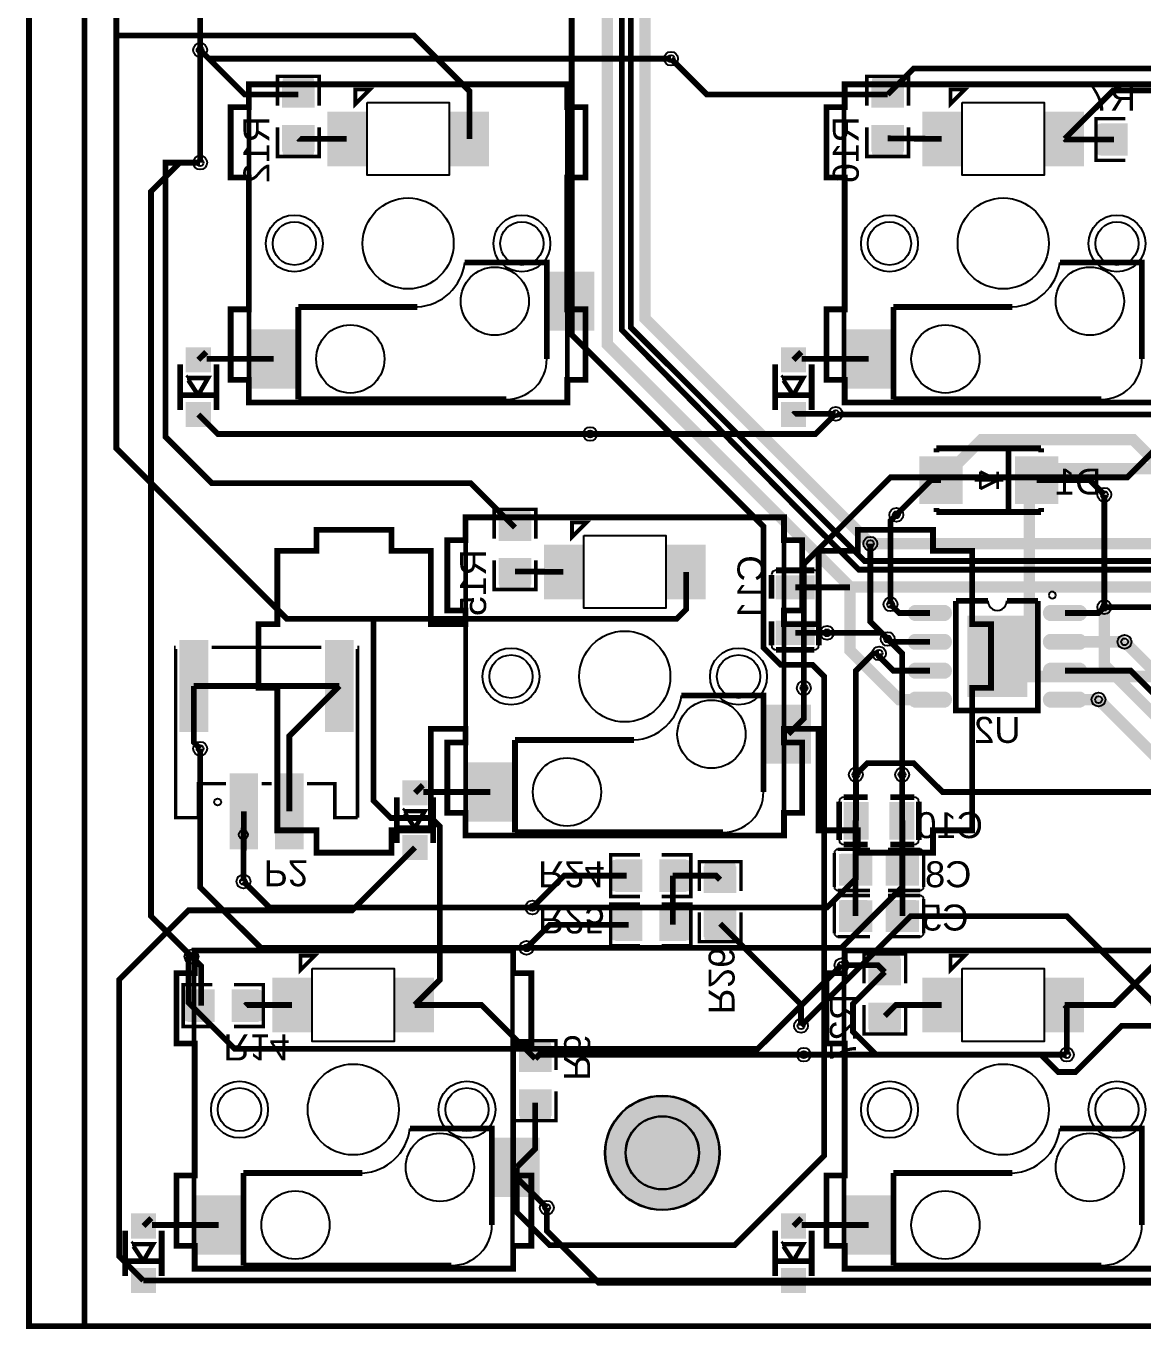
# Model space of a CAD drawing. Header units: millimetres. Extents: x -5 to 105, y -2 to 97.
# Drawn here: x -5.1 to 44, y -0.1 to 57.2 of the extents above; entities that cross this region are included whole.
import ezdxf

# ---------------------------------------------------------------- set-up
doc = ezdxf.new("R2010")
doc.units = ezdxf.units.MM
for name, color, linetype, true_color in [('BoardOutLine', 7, 'Continuous', 0xff00ff), ('BottomLayer', 7, 'Continuous', 0x0000ff), ('BottomPasteMaskLayer', 7, 'Continuous', 0x800000), ('BottomSilkLayer', 7, 'Continuous', 0x66cc33), ('BottomSolderMaskLayer', 7, 'Continuous', 0xaa00ff), ('Document', 7, 'Continuous', 0xffffff), ('Hole', 7, 'Continuous', 0x222222), ('Multi-Layer', 7, 'Continuous', 0xc0c0c0), ('TopLayer', 7, 'Continuous', 0xff0000), ('TopSilkLayer', 7, 'Continuous', 0xffcc00), ('TopSolderMaskLayer', 7, 'Continuous', 0x800080)]:
    doc.layers.add(name, color=color, linetype=linetype, true_color=true_color)
doc.styles.get("Standard").update_dxf_attribs({"font": 'arial.ttf'})

msp = doc.modelspace()

# ---------------------------------------------------------------- hatches: boundary and pattern name
at = {"layer": 'BottomLayer'}
for points in [[(7.547, 53.613), (6.17, 53.613), (6.17, 54.746), (7.547, 54.746)], [(33.455, 53.613), (32.078, 53.613), (32.078, 54.746), (33.455, 54.746)], [(8.185, 53.374), (9.785, 53.374), (9.785, 51.074), (8.185, 51.074)], [(13.585, 53.374), (15.185, 53.374), (15.185, 51.074), (13.585, 51.074)], [(34.347, 53.374), (35.947, 53.374), (35.947, 51.074), (34.347, 51.074)], [(39.747, 53.374), (41.347, 53.374), (41.347, 51.074), (39.747, 51.074)], [(7.547, 52.813), (6.17, 52.813), (6.17, 51.681), (7.547, 51.681)], [(33.455, 52.813), (32.078, 52.813), (32.078, 51.681), (33.455, 51.681)], [(43.288, 51.509), (43.288, 52.886), (42.156, 52.886), (42.156, 51.509)], [(17.922, 46.335), (19.822, 46.335), (19.822, 43.835), (17.922, 43.835)], [(4.816, 43.795), (6.716, 43.795), (6.716, 41.295), (4.816, 41.295)], [(30.978, 43.795), (32.878, 43.795), (32.878, 41.295), (30.978, 41.295)], [(2.961, 43.002), (2.961, 42.002), (1.961, 42.002), (1.961, 43.002)], [(29.123, 43.002), (29.123, 42.002), (28.123, 42.002), (28.123, 43.002)], [(2.961, 40.602), (2.961, 39.602), (1.961, 39.602), (1.961, 40.602)], [(29.123, 40.602), (29.123, 39.602), (28.123, 39.602), (28.123, 40.602)], [(34.211, 36.211), (36.011, 36.211), (36.011, 38.211), (34.211, 38.211)], [(38.411, 36.211), (40.211, 36.211), (40.211, 38.211), (38.411, 38.211)], [(17.072, 34.563), (15.695, 34.563), (15.695, 35.696), (17.072, 35.696)], [(17.71, 34.324), (19.31, 34.324), (19.31, 32.024), (17.71, 32.024)], [(23.11, 34.324), (24.71, 34.324), (24.71, 32.024), (23.11, 32.024)], [(17.072, 33.763), (15.695, 33.763), (15.695, 32.631), (17.072, 32.631)], [(27.927, 32.996), (27.927, 31.996), (29.477, 31.996), (29.477, 32.996)], [(35.22, 31.669, -0.785398), (35.22, 31.069), (34.02, 31.069, -0.785398), (34.02, 31.669)], [(41.164, 31.669, -0.785398), (41.164, 31.069), (39.964, 31.069, -0.785398), (39.964, 31.669)], [(27.927, 30.996), (27.927, 29.996), (29.477, 29.996), (29.477, 30.996)], [(38.872, 27.739), (38.872, 31.189), (36.312, 31.189), (36.312, 27.739)], [(35.22, 30.399, -0.785398), (35.22, 29.799), (34.02, 29.799, -0.785398), (34.02, 30.399)], [(41.164, 30.399, -0.785398), (41.164, 29.799), (39.964, 29.799, -0.785398), (39.964, 30.399)], [(1.651, 26.159), (2.871, 26.159), (2.871, 30.159), (1.651, 30.159)], [(8.051, 26.159), (9.271, 26.159), (9.271, 30.159), (8.051, 30.159)], [(35.22, 29.129, -0.785398), (35.22, 28.529), (34.02, 28.529, -0.785398), (34.02, 29.129)], [(41.164, 29.129, -0.785398), (41.164, 28.529), (39.964, 28.529, -0.785398), (39.964, 29.129)], [(35.22, 27.859, -0.785398), (35.22, 27.259), (34.02, 27.259, -0.785398), (34.02, 27.859)], [(41.164, 27.859, -0.785398), (41.164, 27.259), (39.964, 27.259, -0.785398), (39.964, 27.859)], [(27.447, 27.285), (29.347, 27.285), (29.347, 24.785), (27.447, 24.785)], [(14.341, 24.745), (16.241, 24.745), (16.241, 22.245), (14.341, 22.245)], [(3.861, 20.991), (5.061, 20.991), (5.061, 24.291), (3.861, 24.291)], [(5.861, 20.991), (7.061, 20.991), (7.061, 24.291), (5.861, 24.291)], [(12.486, 23.952), (12.486, 22.952), (11.486, 22.952), (11.486, 23.952)], [(31.885, 23), (30.885, 23), (30.885, 21.45), (31.885, 21.45)], [(33.885, 23), (32.885, 23), (32.885, 21.45), (33.885, 21.45)], [(12.486, 21.552), (12.486, 20.552), (11.486, 20.552), (11.486, 21.552)], [(32.06, 19.391), (32.06, 20.741), (30.65, 20.741), (30.65, 19.391)], [(32.71, 19.391), (32.71, 20.741), (34.12, 20.741), (34.12, 19.391)], [(21.952, 20.501), (21.952, 19.124), (20.82, 19.124), (20.82, 20.501)], [(22.752, 20.501), (22.752, 19.124), (23.885, 19.124), (23.885, 20.501)], [(26.089, 19.069), (24.712, 19.069), (24.712, 20.202), (26.089, 20.202)], [(21.952, 16.965), (21.952, 18.342), (20.82, 18.342), (20.82, 16.965)], [(22.752, 16.965), (22.752, 18.342), (23.885, 18.342), (23.885, 16.965)], [(32.06, 17.359), (32.06, 18.709), (30.65, 18.709), (30.65, 17.359)], [(32.71, 17.359), (32.71, 18.709), (34.12, 18.709), (34.12, 17.359)], [(26.089, 18.269), (24.712, 18.269), (24.712, 17.136), (26.089, 17.136)], [(33.328, 15.005), (31.951, 15.005), (31.951, 16.138), (33.328, 16.138)], [(5.772, 15.274), (7.372, 15.274), (7.372, 12.974), (5.772, 12.974)], [(11.172, 15.274), (12.772, 15.274), (12.772, 12.974), (11.172, 12.974)], [(34.347, 15.274), (35.947, 15.274), (35.947, 12.974), (34.347, 12.974)], [(39.747, 15.274), (41.347, 15.274), (41.347, 12.974), (39.747, 12.974)], [(3.156, 14.786), (3.156, 13.409), (2.023, 13.409), (2.023, 14.786)], [(3.956, 14.786), (3.956, 13.409), (5.089, 13.409), (5.089, 14.786)], [(33.328, 14.205), (31.951, 14.205), (31.951, 13.072), (33.328, 13.072)], [(16.584, 11.195), (17.961, 11.195), (17.961, 12.328), (16.584, 12.328)], [(16.584, 10.395), (17.961, 10.395), (17.961, 9.262), (16.584, 9.262)], [(15.509, 8.235), (17.409, 8.235), (17.409, 5.735), (15.509, 5.735)], [(2.403, 5.695), (4.303, 5.695), (4.303, 3.195), (2.403, 3.195)], [(30.978, 5.695), (32.878, 5.695), (32.878, 3.195), (30.978, 3.195)], [(0.548, 4.902), (0.548, 3.902), (-0.452, 3.902), (-0.452, 4.902)], [(29.123, 4.902), (29.123, 3.902), (28.123, 3.902), (28.123, 4.902)], [(0.548, 2.502), (0.548, 1.502), (-0.452, 1.502), (-0.452, 2.502)], [(29.123, 2.502), (29.123, 1.502), (28.123, 1.502), (28.123, 2.502)]]:
    msp.add_hatch(color=256, dxfattribs=at).paths.add_polyline_path(points)
at = {"layer": 'BottomPasteMaskLayer'}
for points in [[(7.498, 54.913), (6.218, 54.913), (6.168, 54.863), (6.168, 53.713), (6.218, 53.663), (6.628, 53.658), (6.628, 54.108), (7.078, 54.108), (7.078, 53.668), (7.498, 53.663), (7.548, 53.713), (7.548, 54.863)], [(33.406, 54.913), (32.126, 54.913), (32.076, 54.863), (32.076, 53.713), (32.126, 53.663), (32.536, 53.658), (32.536, 54.108), (32.986, 54.108), (32.986, 53.668), (33.406, 53.663), (33.456, 53.713), (33.456, 54.863)], [(8.185, 53.374), (9.785, 53.374), (9.785, 51.074), (8.185, 51.074)], [(13.585, 53.374), (15.185, 53.374), (15.185, 51.074), (13.585, 51.074)], [(34.347, 53.374), (35.947, 53.374), (35.947, 51.074), (34.347, 51.074)], [(39.747, 53.374), (41.347, 53.374), (41.347, 51.074), (39.747, 51.074)], [(7.498, 52.763), (7.078, 52.763), (7.078, 52.318), (6.628, 52.318), (6.628, 52.758), (6.218, 52.763), (6.168, 52.713), (6.168, 51.563), (6.218, 51.513), (7.498, 51.513), (7.548, 51.563), (7.548, 52.713)], [(33.406, 52.763), (32.986, 52.763), (32.986, 52.318), (32.536, 52.318), (32.536, 52.758), (32.126, 52.763), (32.076, 52.713), (32.076, 51.563), (32.126, 51.513), (33.406, 51.513), (33.456, 51.563), (33.456, 52.713)], [(43.238, 51.557), (43.238, 51.977), (42.793, 51.977), (42.793, 52.427), (43.233, 52.427), (43.238, 52.837), (43.188, 52.887), (42.038, 52.887), (41.988, 52.837), (41.988, 51.557), (42.038, 51.507), (43.188, 51.507)], [(17.922, 46.335), (19.822, 46.335), (19.822, 43.835), (17.922, 43.835)], [(4.816, 43.795), (6.716, 43.795), (6.716, 41.295), (4.816, 41.295)], [(30.978, 43.795), (32.878, 43.795), (32.878, 41.295), (30.978, 41.295)], [(2.961, 43.002), (2.961, 42.002), (1.961, 42.002), (1.961, 43.002)], [(29.123, 43.002), (29.123, 42.002), (28.123, 42.002), (28.123, 43.002)], [(2.961, 40.602), (2.961, 39.602), (1.961, 39.602), (1.961, 40.602)], [(29.123, 40.602), (29.123, 39.602), (28.123, 39.602), (28.123, 40.602)], [(34.211, 36.211), (36.011, 36.211), (36.011, 38.211), (34.211, 38.211)], [(38.411, 36.211), (40.211, 36.211), (40.211, 38.211), (38.411, 38.211)], [(17.023, 35.863), (15.743, 35.863), (15.693, 35.813), (15.693, 34.663), (15.743, 34.613), (16.153, 34.608), (16.153, 35.058), (16.603, 35.058), (16.603, 34.618), (17.023, 34.613), (17.073, 34.663), (17.073, 35.813)], [(17.71, 34.324), (19.31, 34.324), (19.31, 32.024), (17.71, 32.024)], [(23.11, 34.324), (24.71, 34.324), (24.71, 32.024), (23.11, 32.024)], [(17.023, 33.713), (16.603, 33.713), (16.603, 33.268), (16.153, 33.268), (16.153, 33.708), (15.743, 33.713), (15.693, 33.663), (15.693, 32.513), (15.743, 32.463), (17.023, 32.463), (17.073, 32.513), (17.073, 33.663)], [(27.927, 32.996), (27.927, 31.996), (29.477, 31.996), (29.477, 32.996)], [(35.22, 31.669, -0.785398), (35.22, 31.069), (34.02, 31.069, -0.785398), (34.02, 31.669)], [(41.164, 31.669, -0.785398), (41.164, 31.069), (39.964, 31.069, -0.785398), (39.964, 31.669)], [(27.927, 30.996), (27.927, 29.996), (29.477, 29.996), (29.477, 30.996)], [(38.872, 27.739), (38.872, 31.189), (36.312, 31.189), (36.312, 27.739)], [(35.22, 30.399, -0.785398), (35.22, 29.799), (34.02, 29.799, -0.785398), (34.02, 30.399)], [(41.164, 30.399, -0.785398), (41.164, 29.799), (39.964, 29.799, -0.785398), (39.964, 30.399)], [(1.651, 26.159), (2.871, 26.159), (2.871, 30.159), (1.651, 30.159)], [(8.051, 26.159), (9.271, 26.159), (9.271, 30.159), (8.051, 30.159)], [(35.22, 29.129, -0.785398), (35.22, 28.529), (34.02, 28.529, -0.785398), (34.02, 29.129)], [(41.164, 29.129, -0.785398), (41.164, 28.529), (39.964, 28.529, -0.785398), (39.964, 29.129)], [(35.22, 27.859, -0.785398), (35.22, 27.259), (34.02, 27.259, -0.785398), (34.02, 27.859)], [(41.164, 27.859, -0.785398), (41.164, 27.259), (39.964, 27.259, -0.785398), (39.964, 27.859)], [(27.447, 27.285), (29.347, 27.285), (29.347, 24.785), (27.447, 24.785)], [(14.341, 24.745), (16.241, 24.745), (16.241, 22.245), (14.341, 22.245)], [(3.861, 20.991), (5.061, 20.991), (5.061, 24.291), (3.861, 24.291)], [(5.861, 20.991), (7.061, 20.991), (7.061, 24.291), (5.861, 24.291)], [(12.486, 23.952), (12.486, 22.952), (11.486, 22.952), (11.486, 23.952)], [(31.885, 23), (30.885, 23), (30.885, 21.45), (31.885, 21.45)], [(33.885, 23), (32.885, 23), (32.885, 21.45), (33.885, 21.45)], [(12.486, 21.552), (12.486, 20.552), (11.486, 20.552), (11.486, 21.552)], [(31.91, 19.446), (31.91, 19.866), (31.465, 19.866), (31.465, 20.316), (31.905, 20.316), (31.91, 20.726), (31.86, 20.776), (30.71, 20.776), (30.66, 20.726), (30.66, 19.446), (30.71, 19.396), (31.86, 19.396)], [(34.06, 19.446), (34.06, 20.726), (34.01, 20.776), (32.86, 20.776), (32.81, 20.726), (32.805, 20.316), (33.255, 20.316), (33.255, 19.866), (32.815, 19.866), (32.81, 19.446), (32.86, 19.396), (34.01, 19.396)], [(20.652, 20.452), (20.652, 19.172), (20.702, 19.122), (21.852, 19.122), (21.902, 19.172), (21.907, 19.582), (21.457, 19.582), (21.457, 20.032), (21.897, 20.032), (21.902, 20.452), (21.852, 20.502), (20.702, 20.502)], [(22.802, 20.452), (22.802, 20.032), (23.247, 20.032), (23.247, 19.582), (22.807, 19.582), (22.802, 19.172), (22.852, 19.122), (24.002, 19.122), (24.052, 19.172), (24.052, 20.452), (24.002, 20.502), (22.852, 20.502)], [(26.04, 20.369), (24.76, 20.369), (24.71, 20.319), (24.71, 19.169), (24.76, 19.119), (25.17, 19.114), (25.17, 19.564), (25.62, 19.564), (25.62, 19.124), (26.04, 19.119), (26.09, 19.169), (26.09, 20.319)], [(21.902, 17.013), (21.902, 17.433), (21.457, 17.433), (21.457, 17.883), (21.897, 17.883), (21.902, 18.293), (21.852, 18.343), (20.702, 18.343), (20.652, 18.293), (20.652, 17.013), (20.702, 16.963), (21.852, 16.963)], [(24.052, 17.013), (24.052, 18.293), (24.002, 18.343), (22.852, 18.343), (22.802, 18.293), (22.797, 17.883), (23.247, 17.883), (23.247, 17.433), (22.807, 17.433), (22.802, 17.013), (22.852, 16.963), (24.002, 16.963)], [(31.91, 17.414), (31.91, 17.834), (31.465, 17.834), (31.465, 18.284), (31.905, 18.284), (31.91, 18.694), (31.86, 18.744), (30.71, 18.744), (30.66, 18.694), (30.66, 17.414), (30.71, 17.364), (31.86, 17.364)], [(34.06, 17.414), (34.06, 18.694), (34.01, 18.744), (32.86, 18.744), (32.81, 18.694), (32.805, 18.284), (33.255, 18.284), (33.255, 17.834), (32.815, 17.834), (32.81, 17.414), (32.86, 17.364), (34.01, 17.364)], [(26.04, 18.219), (25.62, 18.219), (25.62, 17.774), (25.17, 17.774), (25.17, 18.214), (24.76, 18.219), (24.71, 18.169), (24.71, 17.019), (24.76, 16.969), (26.04, 16.969), (26.09, 17.019), (26.09, 18.169)], [(33.279, 16.305), (31.999, 16.305), (31.949, 16.255), (31.949, 15.105), (31.999, 15.055), (32.409, 15.05), (32.409, 15.5), (32.859, 15.5), (32.859, 15.06), (33.279, 15.055), (33.329, 15.105), (33.329, 16.255)], [(5.772, 15.274), (7.372, 15.274), (7.372, 12.974), (5.772, 12.974)], [(11.172, 15.274), (12.772, 15.274), (12.772, 12.974), (11.172, 12.974)], [(34.347, 15.274), (35.947, 15.274), (35.947, 12.974), (34.347, 12.974)], [(39.747, 15.274), (41.347, 15.274), (41.347, 12.974), (39.747, 12.974)], [(1.856, 14.737), (1.856, 13.457), (1.906, 13.407), (3.056, 13.407), (3.106, 13.457), (3.111, 13.867), (2.661, 13.867), (2.661, 14.317), (3.101, 14.317), (3.106, 14.737), (3.056, 14.787), (1.906, 14.787)], [(4.006, 14.737), (4.006, 14.317), (4.451, 14.317), (4.451, 13.867), (4.011, 13.867), (4.006, 13.457), (4.056, 13.407), (5.206, 13.407), (5.256, 13.457), (5.256, 14.737), (5.206, 14.787), (4.056, 14.787)], [(33.279, 14.155), (32.859, 14.155), (32.859, 13.71), (32.409, 13.71), (32.409, 14.15), (31.999, 14.155), (31.949, 14.105), (31.949, 12.955), (31.999, 12.905), (33.279, 12.905), (33.329, 12.955), (33.329, 14.105)], [(16.632, 11.245), (17.052, 11.245), (17.052, 11.69), (17.502, 11.69), (17.502, 11.25), (17.912, 11.245), (17.962, 11.295), (17.962, 12.445), (17.912, 12.495), (16.632, 12.495), (16.582, 12.445), (16.582, 11.295)], [(16.632, 9.095), (17.912, 9.095), (17.962, 9.145), (17.962, 10.295), (17.912, 10.345), (17.502, 10.35), (17.502, 9.9), (17.052, 9.9), (17.052, 10.34), (16.632, 10.345), (16.582, 10.295), (16.582, 9.145)], [(15.509, 8.235), (17.409, 8.235), (17.409, 5.735), (15.509, 5.735)], [(2.403, 5.695), (4.303, 5.695), (4.303, 3.195), (2.403, 3.195)], [(30.978, 5.695), (32.878, 5.695), (32.878, 3.195), (30.978, 3.195)], [(0.548, 4.902), (0.548, 3.902), (-0.452, 3.902), (-0.452, 4.902)], [(29.123, 4.902), (29.123, 3.902), (28.123, 3.902), (28.123, 4.902)], [(0.548, 2.502), (0.548, 1.502), (-0.452, 1.502), (-0.452, 2.502)], [(29.123, 2.502), (29.123, 1.502), (28.123, 1.502), (28.123, 2.502)]]:
    msp.add_hatch(color=256, dxfattribs=at).paths.add_polyline_path(points)
at = {"layer": 'BottomSolderMaskLayer'}
for points in [[(7.577, 53.592), (6.139, 53.592), (6.139, 54.767), (7.577, 54.767)], [(33.485, 53.592), (32.047, 53.592), (32.047, 54.767), (33.485, 54.767)], [(8.134, 53.425), (9.836, 53.425), (9.836, 51.023), (8.134, 51.023)], [(13.534, 53.425), (15.236, 53.425), (15.236, 51.023), (13.534, 51.023)], [(34.296, 53.425), (35.998, 53.425), (35.998, 51.023), (34.296, 51.023)], [(39.696, 53.425), (41.398, 53.425), (41.398, 51.023), (39.696, 51.023)], [(7.577, 52.834), (6.139, 52.834), (6.139, 51.66), (7.577, 51.66)], [(33.485, 52.834), (32.047, 52.834), (32.047, 51.66), (33.485, 51.66)], [(43.313, 51.483), (43.313, 52.911), (42.13, 52.911), (42.13, 51.483)], [(17.871, 46.386), (19.873, 46.386), (19.873, 43.784), (17.871, 43.784)], [(4.765, 43.846), (6.767, 43.846), (6.767, 41.244), (4.765, 41.244)], [(30.927, 43.846), (32.929, 43.846), (32.929, 41.244), (30.927, 41.244)], [(3.012, 43.053), (3.012, 41.951), (1.911, 41.951), (1.911, 43.053)], [(29.174, 43.053), (29.174, 41.951), (28.073, 41.951), (28.073, 43.053)], [(3.012, 40.653), (3.012, 39.551), (1.911, 39.551), (1.911, 40.653)], [(29.174, 40.653), (29.174, 39.551), (28.073, 39.551), (28.073, 40.653)], [(34.16, 36.16), (36.062, 36.16), (36.062, 38.262), (34.16, 38.262)], [(38.36, 36.16), (40.262, 36.16), (40.262, 38.262), (38.36, 38.262)], [(17.102, 34.542), (15.664, 34.542), (15.664, 35.716), (17.102, 35.716)], [(17.659, 34.375), (19.361, 34.375), (19.361, 31.973), (17.659, 31.973)], [(23.059, 34.375), (24.761, 34.375), (24.761, 31.973), (23.059, 31.973)], [(17.102, 33.784), (15.664, 33.784), (15.664, 32.61), (17.102, 32.61)], [(27.848, 33.029), (27.848, 31.963), (29.556, 31.963), (29.556, 33.029)], [(35.322, 31.72, -0.785398), (35.322, 31.018), (33.919, 31.018, -0.785398), (33.919, 31.72)], [(41.265, 31.72, -0.785398), (41.265, 31.018), (39.862, 31.018, -0.785398), (39.862, 31.72)], [(27.848, 31.029), (27.848, 29.963), (29.556, 29.963), (29.556, 31.029)], [(38.91, 27.671), (38.91, 31.257), (36.274, 31.257), (36.274, 27.671)], [(35.322, 30.45, -0.785398), (35.322, 29.748), (33.919, 29.748, -0.785398), (33.919, 30.45)], [(41.265, 30.45, -0.785398), (41.265, 29.748), (39.862, 29.748, -0.785398), (39.862, 30.45)], [(1.626, 26.134), (2.896, 26.134), (2.896, 30.184), (1.626, 30.184)], [(8.026, 26.134), (9.296, 26.134), (9.296, 30.184), (8.026, 30.184)], [(35.322, 29.18, -0.785398), (35.322, 28.478), (33.919, 28.478, -0.785398), (33.919, 29.18)], [(41.265, 29.18, -0.785398), (41.265, 28.478), (39.862, 28.478, -0.785398), (39.862, 29.18)], [(35.322, 27.91, -0.785398), (35.322, 27.208), (33.919, 27.208, -0.785398), (33.919, 27.91)], [(41.265, 27.91, -0.785398), (41.265, 27.208), (39.862, 27.208, -0.785398), (39.862, 27.91)], [(27.396, 27.336), (29.398, 27.336), (29.398, 24.734), (27.396, 24.734)], [(14.29, 24.796), (16.292, 24.796), (16.292, 22.194), (14.29, 22.194)], [(3.836, 20.966), (5.086, 20.966), (5.086, 24.316), (3.836, 24.316)], [(5.836, 20.966), (7.086, 20.966), (7.086, 24.316), (5.836, 24.316)], [(12.537, 24.003), (12.537, 22.901), (11.436, 22.901), (11.436, 24.003)], [(31.936, 23.051), (30.834, 23.051), (30.834, 21.399), (31.936, 21.399)], [(33.936, 23.051), (32.834, 23.051), (32.834, 21.399), (33.936, 21.399)], [(12.537, 21.603), (12.537, 20.501), (11.436, 20.501), (11.436, 21.603)], [(32.085, 19.366), (32.085, 20.766), (30.625, 20.766), (30.625, 19.366)], [(32.685, 19.366), (32.685, 20.766), (34.145, 20.766), (34.145, 19.366)], [(21.977, 20.526), (21.977, 19.098), (20.794, 19.098), (20.794, 20.526)], [(22.727, 20.526), (22.727, 19.098), (23.91, 19.098), (23.91, 20.526)], [(26.119, 19.048), (24.681, 19.048), (24.681, 20.222), (26.119, 20.222)], [(21.977, 16.939), (21.977, 18.367), (20.794, 18.367), (20.794, 16.939)], [(22.727, 16.939), (22.727, 18.367), (23.91, 18.367), (23.91, 16.939)], [(32.085, 17.334), (32.085, 18.734), (30.625, 18.734), (30.625, 17.334)], [(32.685, 17.334), (32.685, 18.734), (34.145, 18.734), (34.145, 17.334)], [(26.119, 18.29), (24.681, 18.29), (24.681, 17.116), (26.119, 17.116)], [(33.358, 14.984), (31.92, 14.984), (31.92, 16.158), (33.358, 16.158)], [(5.721, 15.325), (7.423, 15.325), (7.423, 12.923), (5.721, 12.923)], [(11.121, 15.325), (12.823, 15.325), (12.823, 12.923), (11.121, 12.923)], [(34.296, 15.325), (35.998, 15.325), (35.998, 12.923), (34.296, 12.923)], [(39.696, 15.325), (41.398, 15.325), (41.398, 12.923), (39.696, 12.923)], [(3.181, 14.811), (3.181, 13.383), (1.998, 13.383), (1.998, 14.811)], [(3.931, 14.811), (3.931, 13.383), (5.114, 13.383), (5.114, 14.811)], [(33.358, 14.226), (31.92, 14.226), (31.92, 13.052), (33.358, 13.052)], [(16.553, 11.174), (17.991, 11.174), (17.991, 12.348), (16.553, 12.348)], [(16.553, 10.416), (17.991, 10.416), (17.991, 9.242), (16.553, 9.242)], [(20.335, 7.62, 1), (25.385, 7.62, 1)], [(15.458, 8.286), (17.46, 8.286), (17.46, 5.684), (15.458, 5.684)], [(2.352, 5.746), (4.354, 5.746), (4.354, 3.144), (2.352, 3.144)], [(30.927, 5.746), (32.929, 5.746), (32.929, 3.144), (30.927, 3.144)], [(0.599, 4.953), (0.599, 3.851), (-0.502, 3.851), (-0.502, 4.953)], [(29.174, 4.953), (29.174, 3.851), (28.073, 3.851), (28.073, 4.953)], [(0.599, 2.553), (0.599, 1.451), (-0.502, 1.451), (-0.502, 2.553)], [(29.174, 2.553), (29.174, 1.451), (28.073, 1.451), (28.073, 2.553)]]:
    msp.add_hatch(color=256, dxfattribs=at).paths.add_polyline_path(points)
at = {"layer": 'TopSolderMaskLayer'}
msp.add_hatch(color=256, dxfattribs=at).paths.add_polyline_path([(20.335, 7.62, 1), (25.385, 7.62, 1)])

# ---------------------------------------------------------------- linework, layer by layer
at = {"layer": 'BoardOutLine', "const_width": 0.254}
msp.add_lwpolyline([(7.747, 95.25), (7, 95.25), (102.87, 95.25), (102.87, 0), (-2.54, 0), (-2.54, 95.25), (7, 95.25), (7.112, 95.25)], dxfattribs=at)
at = {"layer": 'BottomLayer'}
for points, const_width in [([(21.476, 72.873), (21.476, 43.929), (28.829, 36.576), (29.083, 36.322)], 0.254), ([(22.098, 73.025), (22.098, 44.323), (29.337, 37.084)], 0.5), ([(20.447, 72.517), (20.447, 43.18), (27.94, 35.687)], 0.5), ([(28.575, 36.195), (21.082, 43.815), (21.082, 72.517)], 0.254), ([(23.909, 33.175), (23.909, 31.529), (23.495, 31.115), (6.35, 31.115), (-1.143, 38.608), (-1.143, 65.278), (2.794, 69.215), (11.181, 69.215), (11.981, 70.025), (11.971, 71.275)], 0.254), ([(16.459, 64.135), (18.872, 61.722), (18.872, 45.085)], 0.254), ([(14.385, 52.224), (14.385, 54.322), (11.938, 56.769), (-1.143, 56.769)], 0.254), ([(6.858, 54.179), (4.495, 54.179), (2.54, 56.134)], 0.254), ([(23.241, 55.753), (24.815, 54.179), (32.766, 54.179)], 0.254), ([(51.562, 55.322), (33.909, 55.322), (32.766, 54.179)], 0.254), ([(40.547, 52.224), (42.679, 54.356), (59.436, 54.356), (59.597, 54.195), (59.597, 52.224)], 0.254), ([(6.858, 52.248), (6.882, 52.224), (8.985, 52.224)], 0.254), ([(32.766, 52.248), (35.146, 52.225)], 0.254), ([(40.547, 52.224), (40.574, 52.197), (42.722, 52.197)], 0.254), ([(16.383, 35.128), (14.427, 37.084), (3.048, 37.084), (1.016, 39.116), (1.016, 51.181), (2.54, 51.181)], 0.254), ([(18.872, 45.085), (18.872, 43.612), (19.371, 43.113)], 0.254), ([(19.371, 43.113), (27.305, 35.179), (27.305, 34.216)], 0.254), ([(2.461, 42.502), (2.805, 42.845)], 0.254), ([(2.83, 42.545), (5.766, 42.545)], 0.254), ([(28.623, 42.502), (28.967, 42.845)], 0.254), ([(28.992, 42.545), (31.928, 42.545)], 0.254), ([(2.461, 40.102), (3.32, 39.243), (19.685, 39.243)], 0.254), ([(28.623, 40.102), (28.653, 40.132), (30.48, 40.132)], 0.254), ([(30.48, 40.132), (30.51, 40.102), (47.673, 40.102)], 0.254), ([(35.111, 37.211), (36.889, 38.989), (43.561, 38.989), (45.466, 37.084), (51.109, 37.084)], 0.5), ([(29.337, 37.084), (30.099, 36.322), (32.004, 34.417)], 0.5), ([(35.111, 37.211), (34.671, 37.211), (33.147, 35.687)], 0.254), ([(39.311, 37.211), (41.656, 37.211), (42.291, 36.576)], 0.254), ([(28.829, 36.576), (29.083, 36.322), (31.75, 33.655), (62.355, 33.655), (62.982, 34.282), (64.183, 34.29)], 0.254), ([(64.183, 33.02), (64.183, 33.274), (31.496, 33.274), (28.575, 36.195)], 0.254), ([(27.94, 35.687), (28.194, 35.433), (31.115, 32.512), (31.115, 29.718), (33.274, 27.559), (34.62, 27.559)], 0.5), ([(32.004, 34.417), (50.927, 34.417)], 0.5), ([(27.305, 34.216), (27.305, 29.845), (28.067, 29.083), (29.464, 29.083), (29.972, 28.575), (29.972, 7.493), (26.035, 3.556), (17.907, 3.556), (16.459, 5.004), (16.459, 6.985)], 0.254), ([(16.383, 33.198), (18.509, 33.175)], 0.254), ([(31.179, 32.512), (62.23, 32.512)], 0.5), ([(28.702, 32.496), (31.115, 32.496)], 0.254), ([(32.893, 31.75), (33.274, 31.369), (34.62, 31.369)], 0.254), ([(40.564, 31.369), (42.037, 31.369), (42.291, 31.623)], 0.254), ([(42.291, 31.623), (45.355, 31.623), (45.99, 30.988)], 0.254), ([(11.971, 14.125), (13.081, 15.232), (13.081, 21.971), (12.7, 22.352), (10.922, 22.352), (10.16, 23.114), (10.16, 31.115), (10.734, 31.115)], 0.254), ([(28.702, 30.496), (30.099, 30.496)], 0.254), ([(32.766, 30.226), (32.893, 30.099), (34.62, 30.099)], 0.254), ([(43.18, 30.099), (40.564, 30.099)], 0.5), ([(34.62, 28.829), (33.02, 28.829), (32.385, 29.464), (32.385, 29.591)], 0.254), ([(45.99, 26.289), (43.45, 28.829), (40.564, 28.829)], 0.254), ([(2.261, 28.159), (2.261, 25.679), (2.54, 25.4)], 0.254), ([(2.261, 28.159), (8.661, 28.159)], 0.254), ([(8.661, 28.159), (6.461, 25.959), (6.461, 22.641)], 0.254), ([(28.397, 26.035), (29.083, 26.721), (29.083, 28.067)], 0.254), ([(40.564, 27.559), (42.037, 27.559)], 0.5), ([(51.943, 25.273), (51.943, 25.146), (50.292, 23.495), (35.179, 23.495), (33.909, 24.765), (31.877, 24.765), (31.369, 24.257)], 0.254), ([(31.369, 24.257), (31.384, 22.225)], 0.254), ([(33.401, 24.257), (33.401, 22.241), (33.385, 22.225)], 0.254), ([(11.986, 23.452), (12.33, 23.795)], 0.254), ([(12.355, 23.495), (15.291, 23.495)], 0.254), ([(4.445, 19.558), (4.46, 22.642)], 0.254), ([(31.385, 22.225), (31.355, 22.195), (31.355, 20.066)], 0.254), ([(33.385, 22.225), (33.415, 22.195), (33.415, 20.066)], 0.254), ([(11.986, 21.052), (9.223, 18.288), (2.032, 18.288), (-1.016, 15.24), (-1.016, 3.066), (0.048, 2.002)], 0.254), ([(31.355, 20.066), (31.355, 18.034)], 0.254), ([(33.415, 20.066), (33.415, 18.034)], 0.254), ([(48.768, 20.179), (42.713, 14.124), (40.547, 14.124)], 0.254), ([(21.286, 19.812), (18.542, 19.812), (17.145, 18.415)], 0.254), ([(23.318, 17.653), (23.318, 19.812)], 0.254), ([(25.4, 19.635), (25.223, 19.812), (23.318, 19.812)], 0.254), ([(21.386, 17.653), (17.907, 17.653), (16.891, 16.637)], 0.254), ([(25.4, 17.703), (28.956, 14.147), (28.956, 13.208)], 0.254), ([(2.159, 16.256), (2.59, 15.825), (2.59, 14.097)], 0.254), ([(32.639, 15.571), (32.335, 15.875), (30.734, 15.875)], 0.254), ([(32.639, 15.571), (31.242, 14.174), (31.242, 12.954), (32.258, 11.938), (39.497, 11.938), (40.259, 11.176), (41.021, 11.176), (43.053, 13.208), (49.149, 13.208)], 0.254), ([(4.522, 14.097), (4.549, 14.124), (6.572, 14.124)], 0.254), ([(17.272, 11.761), (14.909, 14.124), (11.972, 14.124)], 0.254), ([(32.639, 13.639), (33.124, 14.124), (35.147, 14.124)], 0.254), ([(40.547, 14.124), (40.64, 14.031), (40.64, 11.938)], 0.254), ([(17.272, 11.761), (17.449, 11.938), (29.083, 11.938)], 0.254), ([(16.459, 6.985), (17.272, 7.798), (17.272, 9.829)], 0.254), ([(17.78, 5.207), (16.459, 6.528), (16.459, 6.985)], 0.254), ([(0.048, 4.402), (0.392, 4.745)], 0.254), ([(28.623, 4.402), (28.967, 4.745)], 0.254), ([(0.417, 4.445), (3.353, 4.445)], 0.254), ([(28.992, 4.445), (31.928, 4.445)], 0.254), ([(0.048, 2.002), (28.623, 2.002)], 0.254), ([(28.623, 2.002), (54.895, 2.002), (55.499, 1.397), (65.659, 1.397), (66.264, 2.002), (69.136, 2.002)], 0.254)]:
    msp.add_lwpolyline(points, dxfattribs=dict(at, const_width=const_width))
at = {"layer": 'BottomSilkLayer'}
for points, const_width in [([(7.775, 53.689), (7.775, 54.974), (5.941, 54.974), (5.941, 53.689)], 0.152), ([(33.683, 53.689), (33.683, 54.974), (31.849, 54.974), (31.849, 53.689)], 0.152), ([(7.775, 52.737), (7.775, 51.452), (5.941, 51.452), (5.941, 52.737)], 0.152), ([(33.683, 52.737), (33.683, 51.452), (31.849, 51.452), (31.849, 52.737)], 0.152), ([(43.212, 51.28), (41.927, 51.28), (41.927, 53.114), (43.212, 53.114)], 0.152), ([(14.173, 46.787), (17.78, 46.787), (17.78, 42.545)], 0.254), ([(40.335, 46.787), (43.942, 46.787), (43.942, 42.545)], 0.254), ([(6.858, 44.831), (6.858, 40.767)], 0.254), ([(6.858, 44.831), (12.09, 44.831)], 0.254), ([(33.02, 44.831), (33.02, 40.767)], 0.254), ([(33.02, 44.831), (38.252, 44.831)], 0.254), ([(1.661, 40.302), (1.661, 42.302)], 0.254), ([(3.261, 40.302), (3.261, 42.302)], 0.254), ([(27.823, 40.302), (27.823, 42.302)], 0.254), ([(29.423, 40.302), (29.423, 42.302)], 0.254), ([(1.96, 41.701), (1.961, 41.702), (2.461, 40.949)], 0.2), ([(28.122, 41.701), (28.123, 41.702), (28.623, 40.949)], 0.2), ([(1.961, 41.702), (2.886, 41.702)], 0.2), ([(2.811, 41.702), (2.886, 41.702), (2.455, 40.951)], 0.2), ([(28.123, 41.702), (29.048, 41.702)], 0.2), ([(28.973, 41.702), (29.048, 41.702), (28.617, 40.951)], 0.2), ([(1.661, 40.951), (3.261, 40.951)], 0.254), ([(16.002, 40.767), (6.858, 40.767)], 0.254), ([(27.823, 40.951), (29.423, 40.951)], 0.254), ([(42.164, 40.767), (33.02, 40.767)], 0.254), ([(39.511, 38.611), (34.911, 38.611)], 0.254), ([(34.911, 38.611), (34.911, 38.442)], 0.254), ([(38.075, 35.811), (38.075, 38.611)], 0.254), ([(39.511, 38.611), (39.511, 38.442)], 0.254), ([(36.584, 37.211), (37.854, 37.211)], 0.127), ([(36.838, 37.211), (36.838, 37.592)], 0.127), ([(36.838, 37.592), (37.6, 37.211)], 0.127), ([(36.838, 37.211), (36.838, 36.83)], 0.127), ([(36.838, 36.83), (37.6, 37.211)], 0.127), ([(37.6, 37.211), (37.6, 37.592)], 0.127), ([(37.6, 37.211), (37.6, 36.83)], 0.127), ([(17.3, 34.639), (17.3, 35.924), (15.466, 35.924), (15.466, 34.639)], 0.152), ([(34.911, 35.98), (34.911, 35.811)], 0.254), ([(39.511, 35.811), (34.911, 35.811)], 0.254), ([(39.511, 35.98), (39.511, 35.811)], 0.254), ([(17.3, 33.687), (17.3, 32.402), (15.466, 32.402), (15.466, 33.687)], 0.152), ([(27.862, 33.246), (27.902, 33.246)], 0.254), ([(27.882, 33.246), (27.902, 33.246)], 0.254), ([(27.902, 33.246), (29.502, 33.246)], 0.254), ([(29.542, 33.246), (29.502, 33.246)], 0.254), ([(27.662, 31.996), (27.662, 33.046)], 0.254), ([(29.742, 31.996), (29.742, 33.046)], 0.254), ([(39.37, 31.902), (39.37, 27.076), (35.763, 27.076), (35.763, 31.877), (35.763, 31.902)], 0.254), ([(37.172, 31.902), (35.763, 31.902)], 0.254), ([(39.37, 31.902), (38.009, 31.902)], 0.254), ([(27.662, 30.996), (27.662, 29.946)], 0.254), ([(29.742, 30.996), (29.742, 29.946)], 0.254), ([(1.471, 29.861), (1.461, 29.861), (1.461, 22.361), (2.461, 22.361), (2.461, 23.861), (3.681, 23.861)], 0.152), ([(7.871, 29.861), (3.051, 29.861)], 0.152), ([(9.461, 22.361), (9.461, 29.861), (9.451, 29.861)], 0.152), ([(27.862, 29.746), (27.902, 29.746)], 0.254), ([(27.902, 29.746), (29.502, 29.746)], 0.254), ([(29.542, 29.746), (29.502, 29.746)], 0.254), ([(23.698, 27.737), (27.305, 27.737), (27.305, 23.495)], 0.254), ([(16.383, 25.781), (16.383, 21.717)], 0.254), ([(16.383, 25.781), (21.615, 25.781)], 0.254), ([(5.241, 23.861), (5.681, 23.861)], 0.152), ([(7.241, 23.861), (8.461, 23.861), (8.461, 22.361), (9.461, 22.361)], 0.152), ([(11.186, 21.252), (11.186, 23.252)], 0.254), ([(12.786, 21.252), (12.786, 23.252)], 0.254), ([(30.635, 23.065), (30.635, 23.025)], 0.254), ([(30.635, 23.025), (30.635, 21.425)], 0.254), ([(31.885, 23.265), (30.835, 23.265)], 0.254), ([(32.885, 23.265), (33.935, 23.265)], 0.254), ([(34.135, 23.065), (34.135, 23.025)], 0.254), ([(34.135, 23.045), (34.135, 23.025)], 0.254), ([(34.135, 23.025), (34.135, 21.425)], 0.254), ([(11.485, 22.651), (11.486, 22.652), (11.986, 21.899)], 0.2), ([(11.486, 22.652), (12.411, 22.652)], 0.2), ([(12.336, 22.652), (12.411, 22.652), (11.98, 21.901)], 0.2), ([(11.186, 21.901), (12.786, 21.901)], 0.254), ([(25.527, 21.717), (16.383, 21.717)], 0.254), ([(30.635, 21.385), (30.635, 21.425)], 0.254), ([(31.885, 21.185), (30.835, 21.185)], 0.254), ([(32.885, 21.185), (33.935, 21.185)], 0.254), ([(34.135, 21.385), (34.135, 21.425)], 0.254), ([(21.876, 20.729), (20.591, 20.729), (20.591, 18.895), (21.876, 18.895)], 0.152), ([(22.828, 20.729), (24.113, 20.729), (24.113, 18.895), (22.828, 18.895)], 0.152), ([(30.421, 19.315), (30.421, 20.817)], 0.152), ([(30.574, 20.97), (31.984, 20.97)], 0.152), ([(34.196, 20.97), (32.786, 20.97)], 0.152), ([(34.349, 19.315), (34.349, 20.817)], 0.152), ([(26.317, 19.145), (26.317, 20.43), (24.483, 20.43), (24.483, 19.145)], 0.152), ([(31.984, 19.162), (30.574, 19.162)], 0.152), ([(30.574, 18.938), (31.984, 18.938)], 0.152), ([(32.786, 19.162), (34.196, 19.162)], 0.152), ([(34.196, 18.938), (32.786, 18.938)], 0.152), ([(21.876, 16.736), (20.591, 16.736), (20.591, 18.57), (21.876, 18.57)], 0.152), ([(22.828, 16.736), (24.113, 16.736), (24.113, 18.57), (22.828, 18.57)], 0.152), ([(30.421, 17.283), (30.421, 18.785)], 0.152), ([(34.349, 17.283), (34.349, 18.785)], 0.152), ([(26.317, 18.193), (26.317, 16.908), (24.483, 16.908), (24.483, 18.193)], 0.152), ([(31.984, 17.13), (30.574, 17.13)], 0.152), ([(32.786, 17.13), (34.196, 17.13)], 0.152), ([(33.556, 15.081), (33.556, 16.366), (31.722, 16.366), (31.722, 15.081)], 0.152), ([(3.08, 15.014), (1.795, 15.014), (1.795, 13.18), (3.08, 13.18)], 0.152), ([(4.032, 15.014), (5.317, 15.014), (5.317, 13.18), (4.032, 13.18)], 0.152), ([(33.556, 14.129), (33.556, 12.844), (31.722, 12.844), (31.722, 14.129)], 0.152), ([(16.355, 11.271), (16.355, 12.556), (18.189, 12.556), (18.189, 11.271)], 0.152), ([(16.355, 10.319), (16.355, 9.034), (18.189, 9.034), (18.189, 10.319)], 0.152), ([(11.76, 8.687), (15.367, 8.687), (15.367, 4.445)], 0.254), ([(40.335, 8.687), (43.942, 8.687), (43.942, 4.445)], 0.254), ([(4.445, 6.731), (4.445, 2.667)], 0.254), ([(4.445, 6.731), (9.677, 6.731)], 0.254), ([(33.02, 6.731), (33.02, 2.667)], 0.254), ([(33.02, 6.731), (38.252, 6.731)], 0.254), ([(-0.752, 2.202), (-0.752, 4.202)], 0.254), ([(0.848, 2.202), (0.848, 4.202)], 0.254), ([(27.823, 2.202), (27.823, 4.202)], 0.254), ([(29.423, 2.202), (29.423, 4.202)], 0.254), ([(-0.453, 3.601), (-0.452, 3.602), (0.048, 2.849)], 0.2), ([(-0.452, 3.602), (0.473, 3.602)], 0.2), ([(0.398, 3.602), (0.473, 3.602), (0.042, 2.851)], 0.2), ([(28.122, 3.601), (28.123, 3.602), (28.623, 2.849)], 0.2), ([(28.123, 3.602), (29.048, 3.602)], 0.2), ([(28.973, 3.602), (29.048, 3.602), (28.617, 2.851)], 0.2), ([(-0.752, 2.851), (0.848, 2.851)], 0.254), ([(27.823, 2.851), (29.423, 2.851)], 0.254), ([(13.589, 2.667), (4.445, 2.667)], 0.254), ([(42.164, 2.667), (33.02, 2.667)], 0.254)]:
    msp.add_lwpolyline(points, dxfattribs=dict(at, const_width=const_width))
at = {"layer": 'BottomSilkLayer', "const_width": 0.16}
for points in [[(9.359, 54.4), (9.994, 54.4), (9.359, 53.765), (9.359, 54.4)], [(35.521, 54.4), (36.156, 54.4), (35.521, 53.765), (35.521, 54.4)], [(18.884, 35.35), (19.519, 35.35), (18.884, 34.715), (18.884, 35.35)], [(6.946, 16.3), (7.581, 16.3), (6.946, 15.665), (6.946, 16.3)], [(35.521, 16.3), (36.156, 16.3), (35.521, 15.665), (35.521, 16.3)]]:
    msp.add_lwpolyline(points, close=True, dxfattribs=at)
at = {"layer": 'BottomSilkLayer'}
msp.add_circle((3.311, 23.051), 0.15, dxfattribs=at)
for centre, radius, start, end in [((11.97, 47.047), 2.219, 273.12162, 353.27606), ((38.132, 47.047), 2.219, 273.12162, 353.27606), ((16.011, 42.536), 1.769, 270, 0.27868), ((42.173, 42.536), 1.769, 270, 0.27868), ((27.862, 33.046), 0.2, 90, 180), ((29.542, 33.046), 0.2, 0, 90), ((40.003, 32.155), 0.15, 180.48507, 179.51493), ((37.59, 31.902), 0.419, 179.99998, 0.00002), ((27.862, 29.946), 0.2, 180, 270), ((29.542, 29.946), 0.2, 270, 0), ((21.495, 27.997), 2.219, 273.12162, 353.27606), ((25.536, 23.486), 1.769, 270, 0.27868), ((30.835, 23.065), 0.2, 90, 180), ((33.935, 23.065), 0.2, 360, 90), ((30.835, 21.385), 0.2, 180, 270), ((33.935, 21.385), 0.2, 270, 0), ((30.574, 20.817), 0.152, 90, 180), ((34.196, 20.817), 0.152, 0, 90), ((30.574, 19.315), 0.152, 180, 270), ((30.574, 18.785), 0.152, 90, 180), ((34.196, 19.315), 0.152, 270, 360), ((34.196, 18.785), 0.152, 0, 90), ((30.574, 17.283), 0.152, 180, 270), ((34.196, 17.283), 0.152, 270, 360), ((9.557, 8.947), 2.219, 273.12162, 353.27606), ((38.132, 8.947), 2.219, 273.12162, 353.27606), ((13.598, 4.436), 1.769, 270, 0.27868), ((42.173, 4.436), 1.769, 270, 0.27868)]:
    msp.add_arc(centre, radius, start, end, dxfattribs=at)
at = {"layer": 'BottomSolderMaskLayer'}
for radius in [2.525, 1.616]:
    msp.add_circle((22.86, 7.62), radius, dxfattribs=at)
at = {"layer": 'Document'}
msp.add_circle((4.441, 21.621), 0.2, dxfattribs=at)
at = {"layer": 'Hole'}
for centre in [(2.54, 56.134), (23.241, 55.753), (2.54, 51.181), (30.48, 40.132), (19.685, 39.243), (42.291, 36.576), (33.147, 35.687), (32.004, 34.417), (32.893, 31.75), (42.291, 31.623), (30.099, 30.496), (32.766, 30.226), (43.18, 30.099), (32.385, 29.591), (29.083, 28.067), (42.037, 27.559), (2.54, 25.4), (31.369, 24.257), (33.401, 24.257), (4.445, 19.558), (17.145, 18.415), (16.891, 16.637), (2.159, 16.256), (30.734, 15.875), (28.956, 13.208), (29.083, 11.938), (40.64, 11.938), (17.78, 5.207)]:
    msp.add_circle(centre, 0.152, dxfattribs=at)
at = {"layer": 'Multi-Layer'}
for points in [[(9.884, 53.825), (13.484, 53.825), (13.484, 50.625), (9.884, 50.625)], [(36.046, 53.825), (39.646, 53.825), (39.646, 50.625), (36.046, 50.625)], [(19.409, 34.775), (23.009, 34.775), (23.009, 31.575), (19.409, 31.575)], [(7.471, 15.725), (11.071, 15.725), (11.071, 12.525), (7.471, 12.525)], [(36.046, 15.725), (39.646, 15.725), (39.646, 12.525), (36.046, 12.525)]]:
    msp.add_lwpolyline(points, close=True, dxfattribs=at)
for centre, radius in [((2.54, 56.134), 0.305), ((23.241, 55.753), 0.305), ((2.54, 51.181), 0.305), ((11.684, 47.625), 2), ((37.846, 47.625), 2), ((6.684, 47.625), 0.95), ((16.684, 47.625), 0.95), ((32.846, 47.625), 0.95), ((42.846, 47.625), 0.95), ((15.494, 45.085), 1.5), ((41.656, 45.085), 1.5), ((9.144, 42.545), 1.5), ((35.306, 42.545), 1.5), ((30.48, 40.132), 0.305), ((19.685, 39.243), 0.305), ((42.291, 36.576), 0.305), ((33.147, 35.687), 0.305), ((32.004, 34.417), 0.305), ((32.893, 31.75), 0.305), ((42.291, 31.623), 0.305), ((21.209, 28.575), 2), ((30.099, 30.496), 0.305), ((32.766, 30.226), 0.305), ((43.18, 30.099), 0.305), ((32.385, 29.591), 0.305), ((16.209, 28.575), 0.95), ((26.209, 28.575), 0.95), ((29.083, 28.067), 0.305), ((25.019, 26.035), 1.5), ((42.037, 27.559), 0.305), ((2.54, 25.4), 0.305), ((18.669, 23.495), 1.5), ((31.369, 24.257), 0.305), ((33.401, 24.257), 0.305), ((4.445, 19.558), 0.305), ((17.145, 18.415), 0.305), ((16.891, 16.637), 0.305), ((2.159, 16.256), 0.305), ((30.734, 15.875), 0.305), ((28.956, 13.208), 0.305), ((29.083, 11.938), 0.305), ((40.64, 11.938), 0.305), ((9.271, 9.525), 2), ((37.846, 9.525), 2), ((4.271, 9.525), 0.95), ((14.271, 9.525), 0.95), ((32.846, 9.525), 0.95), ((42.846, 9.525), 0.95), ((22.86, 7.62), 2.5), ((22.86, 7.62), 1.6), ((13.081, 6.985), 1.5), ((41.656, 6.985), 1.5), ((6.731, 4.445), 1.5), ((35.306, 4.445), 1.5), ((17.78, 5.207), 0.305)]:
    msp.add_circle(centre, radius, dxfattribs=at)
at = {"layer": 'TopLayer'}
for points, const_width in [([(2.54, 56.134), (2.54, 73.406), (4.445, 75.311)], 0.254), ([(2.54, 56.134), (2.921, 55.753), (23.241, 55.753)], 0.254), ([(2.54, 56.134), (2.54, 51.181)], 0.254), ([(2.54, 51.181), (1.651, 51.181), (0.381, 49.911), (0.381, 18.034), (2.159, 16.256)], 0.254), ([(29.083, 28.067), (29.083, 33.528), (32.893, 37.338), (43.307, 37.338), (46.609, 40.64), (46.609, 44.831)], 0.254), ([(19.685, 39.243), (29.591, 39.243), (30.48, 40.132)], 0.254), ([(42.291, 36.576), (42.291, 31.623)], 0.254), ([(33.147, 35.687), (32.893, 35.433), (32.893, 31.75)], 0.254), ([(32.004, 34.417), (32.004, 30.988), (32.766, 30.226)], 0.254), ([(42.291, 31.623), (42.291, 29.083), (46.736, 24.638), (46.736, 7.493), (47.498, 6.731)], 0.5), ([(30.099, 30.496), (32.496, 30.496), (32.766, 30.226)], 0.254), ([(32.766, 30.226), (33.401, 29.591), (33.401, 24.257)], 0.254), ([(50.8, 4.917), (48.133, 7.584), (48.133, 25.146), (43.18, 30.099)], 0.5), ([(32.385, 29.591), (32.131, 29.591), (31.369, 28.829), (31.369, 24.257)], 0.254), ([(55.88, 4.919), (55.88, 4.064), (54.737, 2.921), (50.038, 2.921), (45.72, 7.239), (45.72, 23.876), (42.037, 27.559)], 0.5), ([(16.891, 16.637), (5.207, 16.637), (2.54, 19.304), (2.54, 25.4)], 0.254), ([(33.401, 24.257), (33.401, 19.304), (30.734, 16.637), (16.891, 16.637)], 0.254), ([(31.369, 24.257), (31.369, 19.685), (30.099, 18.415), (17.145, 18.415)], 0.254), ([(17.145, 18.415), (5.588, 18.415), (4.445, 19.558)], 0.254), ([(28.956, 13.208), (33.782, 18.034), (40.64, 18.034), (44.45, 14.224), (44.45, 14.097)], 0.254), ([(30.734, 15.875), (27.051, 12.192), (4.064, 12.192), (2.032, 14.224), (2.032, 16.256), (2.159, 16.256)], 0.254), ([(29.083, 11.938), (40.64, 11.938)], 0.254), ([(89.535, 10.414), (81.026, 1.905), (66.167, 1.905), (65.659, 1.397), (55.372, 1.397), (54.864, 1.905), (20.066, 1.905), (17.78, 4.191), (17.78, 5.207)], 0.254)]:
    msp.add_lwpolyline(points, dxfattribs=dict(at, const_width=const_width))
at = {"layer": 'TopSilkLayer'}
for points, const_width in [([(-4.985, 95.25), (104.553, 95.25), (104.553, 0), (-4.985, 0), (-4.985, 95.25)], 0.254), ([(4.682, 54.626), (4.682, 53.625), (3.883, 53.625), (3.883, 50.526), (4.682, 50.526), (4.682, 44.726), (3.883, 44.726), (3.883, 41.625), (4.682, 41.625), (4.682, 40.626), (18.683, 40.626), (18.683, 41.625), (19.482, 41.625), (19.482, 44.726), (18.683, 44.726), (18.683, 50.526), (19.482, 50.526), (19.482, 53.625), (18.683, 53.625), (18.683, 54.626), (4.682, 54.626)], 0.254), ([(9.367, 54.393), (10.002, 54.393), (9.367, 53.758), (9.367, 54.393)], 0.16), ([(30.877, 54.626), (30.877, 53.625), (30.077, 53.625), (30.077, 50.526), (30.877, 50.526), (30.877, 44.726), (30.077, 44.726), (30.077, 41.625), (30.877, 41.625), (30.877, 40.626), (44.877, 40.626), (44.877, 41.625), (45.676, 41.625), (45.676, 44.726), (44.877, 44.726), (44.877, 50.526), (45.676, 50.526), (45.676, 53.625), (44.877, 53.625), (44.877, 54.626), (30.877, 54.626)], 0.254), ([(35.529, 54.393), (36.164, 54.393), (35.529, 53.758), (35.529, 54.393)], 0.16), ([(14.207, 35.575), (14.207, 34.575), (13.408, 34.575), (13.408, 31.477), (14.207, 31.477), (14.207, 30.875), (12.683, 30.875), (12.683, 34.105), (10.958, 34.105), (10.958, 35.027), (7.657, 35.027), (7.657, 34.105), (5.932, 34.105), (5.932, 30.875), (5.108, 30.875), (5.108, 28.076), (5.932, 28.076), (5.932, 21.806), (7.657, 21.806), (7.657, 20.825), (10.958, 20.825), (10.958, 21.806), (12.683, 21.806), (12.683, 26.275), (14.207, 26.275), (14.207, 25.676), (13.408, 25.676), (13.408, 22.575), (14.207, 22.575), (14.207, 21.576), (28.208, 21.576), (28.208, 22.575), (29.007, 22.575), (29.007, 25.676), (28.208, 25.676), (28.208, 26.275), (29.732, 26.275), (29.732, 21.806), (31.457, 21.806), (31.457, 20.825), (34.758, 20.825), (34.758, 21.806), (36.483, 21.806), (36.483, 28.076), (37.307, 28.076), (37.307, 30.875), (36.483, 30.875), (36.483, 34.105), (34.758, 34.105), (34.758, 35.027), (31.457, 35.027), (31.457, 34.105), (29.732, 34.105), (29.732, 30.875), (28.208, 30.875), (28.208, 31.477), (29.007, 31.477), (29.007, 34.575), (28.208, 34.575), (28.208, 35.575), (14.207, 35.575)], 0.254), ([(18.892, 35.343), (19.527, 35.343), (18.892, 34.708), (18.892, 35.343)], 0.16), ([(2.302, 16.526), (2.302, 15.525), (1.502, 15.525), (1.502, 12.427), (2.302, 12.427), (2.302, 6.626), (1.502, 6.626), (1.502, 3.525), (2.302, 3.525), (2.302, 2.526), (16.302, 2.526), (16.302, 3.525), (17.101, 3.525), (17.101, 6.626), (16.302, 6.626), (16.302, 12.427), (17.101, 12.427), (17.101, 15.525), (16.302, 15.525), (16.302, 16.526), (2.302, 16.526)], 0.254), ([(30.877, 16.526), (30.877, 15.525), (30.077, 15.525), (30.077, 12.427), (30.877, 12.427), (30.877, 6.626), (30.077, 6.626), (30.077, 3.525), (30.877, 3.525), (30.877, 2.526), (44.877, 2.526), (44.877, 3.525), (45.676, 3.525), (45.676, 6.626), (44.877, 6.626), (44.877, 12.427), (45.676, 12.427), (45.676, 15.525), (44.877, 15.525), (44.877, 16.526), (30.877, 16.526)], 0.254), ([(6.954, 16.293), (7.589, 16.293), (6.954, 15.658), (6.954, 16.293)], 0.16), ([(35.529, 16.293), (36.164, 16.293), (35.529, 15.658), (35.529, 16.293)], 0.16)]:
    msp.add_lwpolyline(points, close=True, dxfattribs=dict(at, const_width=const_width))
for points, const_width in [([(14.784, 54.625), (4.684, 54.625), (4.684, 40.625), (18.685, 40.625), (18.685, 54.625), (14.684, 54.625)], 0.2), ([(40.946, 54.625), (30.846, 54.625), (30.846, 40.625), (44.847, 40.625), (44.847, 54.625), (40.846, 54.625)], 0.2), ([(38.989, 37.592), (38.989, 37.719), (38.989, 28.575), (72.771, 28.575), (78.232, 23.114), (99.949, 23.114), (99.949, 37.719), (39.116, 37.719), (38.989, 37.719)], 0.5), ([(24.309, 35.575), (14.209, 35.575), (14.209, 21.575), (28.21, 21.575), (28.21, 35.575), (24.209, 35.575)], 0.2), ([(12.371, 16.525), (2.271, 16.525), (2.271, 2.525), (16.272, 2.525), (16.272, 16.525), (12.271, 16.525)], 0.2), ([(40.946, 16.525), (30.846, 16.525), (30.846, 2.525), (44.847, 2.525), (44.847, 16.525), (40.846, 16.525)], 0.2)]:
    msp.add_lwpolyline(points, dxfattribs=dict(at, const_width=const_width))
for centre in [(6.684, 47.625), (16.684, 47.625), (32.846, 47.625), (42.846, 47.625), (16.209, 28.575), (26.209, 28.575), (4.271, 9.525), (14.271, 9.525), (32.846, 9.525), (42.846, 9.525)]:
    msp.add_circle(centre, 1.25, dxfattribs=at)
at = {"layer": 'TopSolderMaskLayer'}
for radius in [2.525, 1.616]:
    msp.add_circle((22.86, 7.62), radius, dxfattribs=at)

# ---------------------------------------------------------------- texts
at = {"layer": 'BottomSilkLayer', "text_generation_flag": 2}
for s, p in [('R7', (43.688, 53.467)), ('D1', (42.164, 36.576)), ('U2', (38.608, 25.654)), ('C10', (36.957, 21.463)), ('C8', (36.449, 19.304)), ('C5', (36.322, 17.399))]:
    msp.add_text(s, height=1.143, dxfattribs=at).set_placement(p)
for s, rotation, p in [('R12', 90, (5.588, 53.213)), ('R16', 90, (31.496, 53.213)), ('R15', 90, (15.113, 34.163)), ('C11', 90, (27.305, 33.909)), ('P2', 180, (5.331, 20.492)), ('R24', 180, (17.399, 20.447)), ('R25', 180, (17.399, 18.415)), ('R26', 270, (24.892, 13.716)), ('R27', 90, (31.369, 14.605)), ('R14', 180, (3.556, 12.827)), ('R6', 270, (18.542, 10.795))]:
    msp.add_text(s, height=1.143, rotation=rotation, dxfattribs=at).set_placement(p)

doc.saveas('drawing.dxf')
